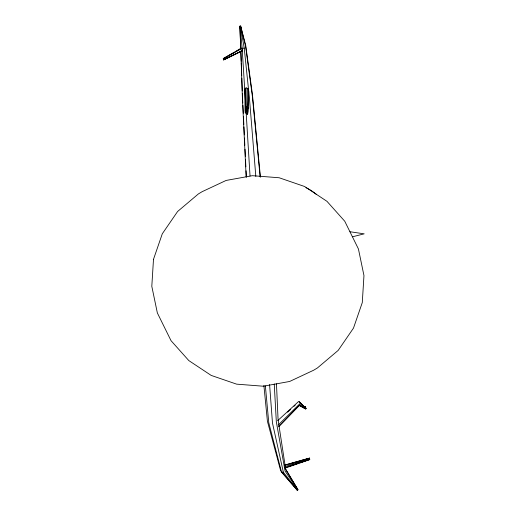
<?xml version="1.0" encoding="UTF-8"?>
<svg xmlns="http://www.w3.org/2000/svg" width="516" height="516" viewBox="0 0 516 516"><rect width="100%" height="100%" fill="white"/><g stroke="black" fill="none" stroke-linecap="round" stroke-linejoin="round"><path stroke-width="0.77" d="M246.313 113.843L246.313 107.547L248.499 108.618L246.5 106.709L245.255 112.727L247.448 114.3L247.493 112.701M245.958 108.895L246.048 87.849L247.428 88.313L248.531 89.449L247.783 111.714L246.977 107.812L247.925 113.198L248.725 91.313M246.99 110.011L247.428 88.313M309.716 459.64L309.432 458.118L309.716 459.64L285.225 468.102L284.961 467.754M305.066 406.737L305.298 408.608L305.117 406.673L306.02 408.44L305.717 408.956L299.151 405.357M246.171 108.953L246.39 107.457M278.988 426.164L300.106 404.615L305.956 408.762L305.253 406.789M285.225 468.102L285.193 466.483L309.697 458.834M297.19 490.174L297.145 489.62L297.784 489.432L297.829 489.994L297.19 490.174L281.523 472.075L268.784 422.817L265.366 385.955M223.576 59.946L223.873 59.205L223.415 58.431L223.576 59.946L242.301 50.633L223.899 59.663M305.33 408.253L305.117 406.673M242.243 49.729L241.333 48.175L235.399 51.89M248.357 108.586L246.267 106.928L245.229 111.353L245.074 88.971L246.048 87.849M278.782 426.597L299.293 405.441L305.717 408.956L305.059 406.827M278.227 425.036L300.344 403.248L299.609 402.022L298.687 401.442L277.698 420.63M287.644 412.2L290.534 409.504M294.004 406.273L295.158 405.195M240.733 48.685L239.863 26.374L240.495 25.8L245.668 45.086L252.414 94.331L260.432 177.117M239.863 26.374L240.501 26.568L240.759 26.013M223.415 58.431L241.333 48.175M223.17 58.759L234.038 52.651M223.647 58.585L241.804 48.478M223.834 59.804L242.178 50.923M290.185 465.993L298.39 463.233M299.886 462.729L309.581 459.466M285.374 467.509L309.787 459.343M289.715 464.039L293.488 462.949M294.997 462.51L298.764 461.42M300.273 460.988L308.568 458.589M285.213 465.077L309.329 458.234M284.671 465.064L309.432 458.118M352.538 236.78L364.193 233.838L349.906 231.742M240.127 26.587L242.152 48.259L244.229 48.169L249.409 97.872L255.826 176.459M281.523 472.075L283.349 472.198L297.519 490.2M302.602 406.93L304.621 408.188M246.164 107.264L248.331 108.676M246.725 107.399L248.48 108.715M300.344 403.248L306.02 408.44M246.809 107.031L248.499 108.618M246.5 106.709L248.422 108.534M299.254 401.99L305.795 408.15L299.609 402.022M297.035 489.936L280.665 470.734L267.423 421.282L263.882 385.375M296.184 488.368L297.145 489.62M297.829 489.994L285.071 471.037L276.324 421.733L274.241 383.956M276.466 383.82L278.085 419.753L285.683 469.27L297.784 489.432M285.683 469.27L297.938 489.671M240.766 26.329L245.68 46.853L252.369 96.305L260.141 176.872M283.349 472.198L272.474 423.004L269.591 384.568M240.656 26.587L240.978 28.161M305.104 406.892L305.466 408.84M240.501 26.568L244.229 48.169M246.532 107.67L247.448 114.3M242.152 48.259L245.358 99.73M246.196 113.385L250.034 176.02M242.791 102.929L242.346 93.344M242.907 105.322L243.288 113.314M243.442 116.506L243.829 124.491M243.945 126.884L244.326 134.876M244.481 138.069L244.829 145.254M245.016 149.247L245.364 156.438M245.519 159.631L245.861 166.816M246.055 170.809L246.364 177.201M246.158 176.949L242.365 96.911L240.817 51.097M239.863 26.052L240.779 48.51M240.888 51.71L241.23 61.32M241.282 62.92L241.733 75.729M241.817 78.129L242.262 90.939M245.074 88.971L245.255 112.727M305.969 187.669A45.215 44.918 49.4 0 1 316.508 194.526M153.491 259.322L151.807 286.315L157.354 312.941L171.028 340.676L188.811 360.574L211.173 375.403L236.605 384.149L263.373 386.22L289.65 381.466L313.644 370.224L317.392 367.979L338.173 350.409L353.486 328.105L362.284 302.582L363.967 275.589L358.427 248.964L344.746 221.229L326.97 201.33L304.601 186.502L279.169 177.756L252.401 175.685L226.131 180.439L202.137 191.681L198.389 193.926L177.601 211.495L162.288 233.8L153.491 259.322"/></g></svg>
